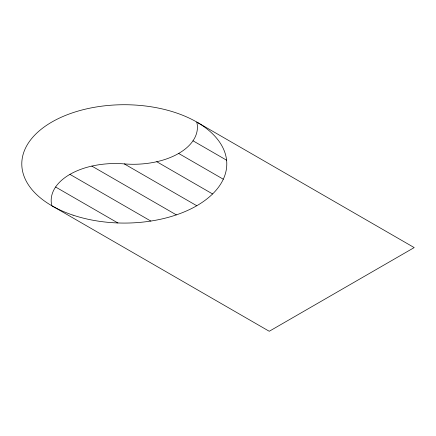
<?xml version="1.0" encoding="UTF-8"?>
<svg xmlns="http://www.w3.org/2000/svg" width="436" height="436" viewBox="0 0 436 436"><rect width="100%" height="100%" fill="white"/><g stroke="black" fill="none" stroke-linecap="round" stroke-linejoin="round"><path stroke-width="0.65" d="M192.99 140.795L226.589 160.197M178.651 153.439L223.303 179.218M156.753 161.718L212.588 193.955M124.298 163.903A64.059 36.984 0 0 0 196.772 122.058L414.2 247.588L269.246 331.273L51.819 205.743A64.059 36.984 0 0 1 124.298 163.903L196.772 205.743M91.838 166.083L176.351 214.877M69.94 174.362L150.823 221.057M55.601 187.006L117.878 222.96M73.046 215.15A102.498 59.176 0 0 0 226.791 163.903A102.498 59.176 0 0 0 73.046 112.651A102.498 59.176 0 0 0 73.046 215.15"/></g></svg>
